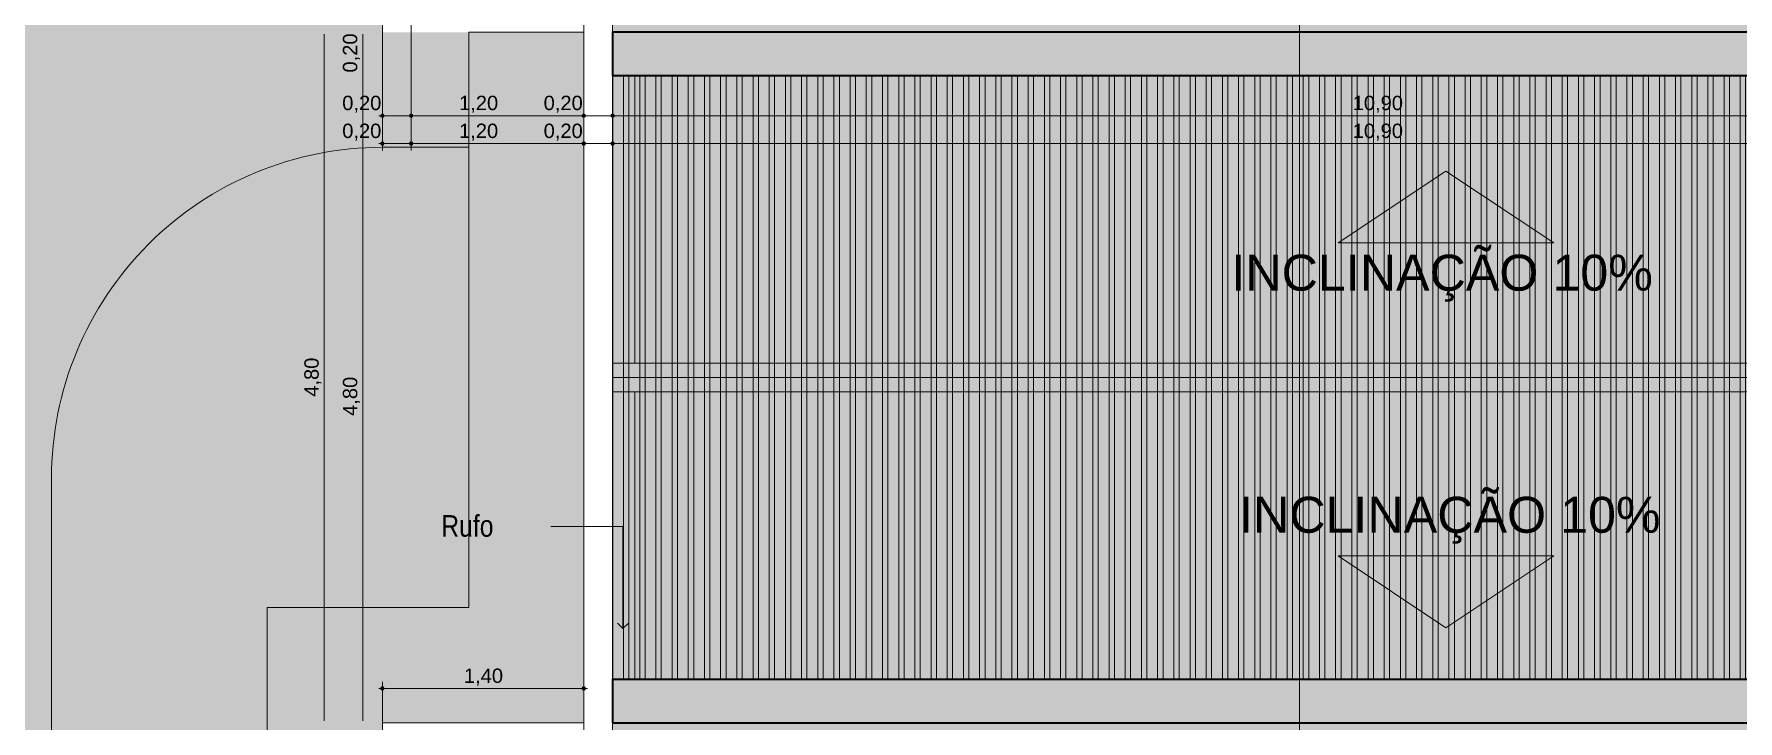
# Model space of a CAD drawing. Header units: metres. Extents: x -77 to -16.6, y -68.5 to -27.7.
# Drawn here: x -68.94 to -57.09, y -47.09 to -42.31 of the extents above; entities that cross this region are included whole.
import ezdxf

# ---------------------------------------------------------------- set-up
doc = ezdxf.new("R2010")
doc.units = ezdxf.units.M
doc.header["$MEASUREMENT"] = 0
doc.linetypes.add('Dot & Dashed', pattern=[0.012, 0.01, -0.001, 0, -0.001])
doc.linetypes.add('Wipeout_Contour', pattern=[1, 0, -1])
for name, color, linetype, lineweight in [('01_PLANTA COBERTURA_5_COBERTURA-LINHAS.EXEC_Caneta_No__241', 7, 'Continuous', 13), ('01_PLANTA COBERTURA_5_ESTRUTURA-COB.EST_Caneta_No__1', 7, 'Continuous', 35), ('01_PLANTA COBERTURA_5_ESTRUTURA-COB.EST_Caneta_No__15', 9, 'Continuous', 0), ('01_PLANTA COBERTURA_5_ESTRUTURA-COB.EST_Caneta_No__241', 7, 'Continuous', 13), ('01_PLANTA COBERTURA_5_ESTRUTURA-COB.EST_Caneta_No__98', 7, 'Continuous', 0), ('01_PLANTA COBERTURA_5_LAJES.EST_Caneta_No__241', 7, 'Continuous', 13), ('01_PLANTA COBERTURA_5_LAJES.EST_Caneta_No__99', 7, 'Continuous', 20), ('01_PLANTA COBERTURA_5_PAREDE CONSTRUIR_Caneta_No__241', 7, 'Continuous', 13), ('01_PLANTA COBERTURA_5_TERRENO.ARQ_Caneta_No__241', 7, 'Continuous', 13)]:
    doc.layers.add(name, color=color, linetype=linetype, lineweight=lineweight)
for name, color, linetype, lineweight, true_color in [('01_PLANTA COBERTURA_5_COTAS IMPLANTAÇÃO.EXEC_Caneta_No__25', 7, 'Continuous', 13, 0x982312), ('01_PLANTA COBERTURA_5_ESTRUTURA-COB.EST_Caneta_No__13', 7, 'Continuous', 0, 0xaaaaaa), ('01_PLANTA COBERTURA_5_ESTRUTURA-COB.EST_Caneta_No__19', 7, 'Continuous', 0, 0xe9e9e9), ('01_PLANTA COBERTURA_5_ESTRUTURA-COB.EST_Caneta_No__9', 7, 'Continuous', 5, 0x020202), ('01_PLANTA COBERTURA_5_LAJES.EST_Caneta_No__18', 7, 'Continuous', 0, 0xdfdfdf), ('01_PLANTA COBERTURA_5_LAJES.EST_Caneta_No__19', 7, 'Continuous', 0, 0xe9e9e9)]:
    doc.layers.add(name, color=color, linetype=linetype, lineweight=lineweight, true_color=true_color)
for name, color, linetype in [('01_PLANTA COBERTURA_5_ESTRUTURA-COB.EST', 7, 'Continuous'), ('01_PLANTA COBERTURA_5_PAREDE CONSTRUIR', 7, 'Continuous'), ('01_PLANTA COBERTURA_5_TERRENO.ARQ', 7, 'Continuous')]:
    doc.layers.add(name, color=color, linetype=linetype)
doc.styles.add('GENERATED_STYLE_1', font='arial.ttf')
doc.styles.add('GENERATED_STYLE_2', font='ARIALN.TTF')
pattern_1 = [(45, (0, 0.6), (-0.1909188, 0.1909188), [0, -0.18, 0, -0.27]), (110, (0.6, 0.6), (0.253717, 0.09234544), [0, -0.132, 0, -0.228])]
pattern_2 = [(90, (0, 0), (-0.1125, 0), []), (90, (-0.0375, 2e-18), (-0.1125, 0), [])]

msp = doc.modelspace()

# ---------------------------------------------------------------- hatches: boundary and pattern name
at = {"layer": '01_PLANTA COBERTURA_5_COTAS IMPLANTAÇÃO.EXEC_Caneta_No__25', "linetype": 'Continuous', "lineweight": 13, "true_color": 0x982312}
for points in [[(-66.527, -42.88), (-66.526, -42.885), (-66.523, -42.889), (-66.519, -42.892), (-66.514, -42.892), (-66.509, -42.892), (-66.505, -42.889), (-66.502, -42.885), (-66.502, -42.88), (-66.502, -42.875), (-66.505, -42.871), (-66.509, -42.868), (-66.514, -42.867), (-66.519, -42.868), (-66.523, -42.871), (-66.526, -42.875)], [(-66.327, -42.88), (-66.326, -42.885), (-66.323, -42.889), (-66.319, -42.892), (-66.314, -42.892), (-66.309, -42.892), (-66.305, -42.889), (-66.302, -42.885), (-66.302, -42.88), (-66.302, -42.875), (-66.305, -42.871), (-66.309, -42.868), (-66.314, -42.867), (-66.319, -42.868), (-66.323, -42.871), (-66.326, -42.875)], [(-66.527, -43.074), (-66.526, -43.078), (-66.523, -43.083), (-66.519, -43.085), (-66.514, -43.086), (-66.509, -43.085), (-66.505, -43.083), (-66.502, -43.078), (-66.502, -43.074), (-66.502, -43.069), (-66.505, -43.065), (-66.509, -43.062), (-66.514, -43.061), (-66.519, -43.062), (-66.523, -43.065), (-66.526, -43.069)], [(-66.327, -43.074), (-66.326, -43.078), (-66.323, -43.083), (-66.319, -43.085), (-66.314, -43.086), (-66.309, -43.085), (-66.305, -43.083), (-66.302, -43.078), (-66.302, -43.074), (-66.302, -43.069), (-66.305, -43.065), (-66.309, -43.062), (-66.314, -43.061), (-66.319, -43.062), (-66.323, -43.065), (-66.326, -43.069)], [(-66.527, -46.862), (-66.526, -46.866), (-66.523, -46.87), (-66.519, -46.873), (-66.514, -46.874), (-66.509, -46.873), (-66.505, -46.87), (-66.502, -46.866), (-66.502, -46.862), (-66.502, -46.857), (-66.505, -46.853), (-66.509, -46.85), (-66.514, -46.849), (-66.519, -46.85), (-66.523, -46.853), (-66.526, -46.857)]]:
    msp.add_hatch(color=24, dxfattribs=at).paths.add_polyline_path(points)
at = {"layer": '01_PLANTA COBERTURA_5_ESTRUTURA-COB.EST_Caneta_No__15', "linetype": 'Continuous', "lineweight": 0}
for points in [[(-58.371, -43.765), (-59.121, -43.265), (-59.871, -43.765)], [(-58.371, -45.941), (-59.871, -45.941), (-59.121, -46.441)]]:
    msp.add_hatch(color=9, dxfattribs=at).paths.add_polyline_path(points)
at = {"layer": '01_PLANTA COBERTURA_5_LAJES.EST_Caneta_No__18', "linetype": 'Continuous', "lineweight": 0, "true_color": 0xdfdfdf}
h = msp.add_hatch(dxfattribs=at)
h.set_pattern_fill('Piso_Externo__0005', color=254, style=0, pattern_type=2)
h.set_pattern_definition(pattern_1)
h.paths.add_polyline_path([(-76.514, -65.102), (-73.814, -65.102, -0.414214), (-75.814, -67.102), (-66.814, -67.102, -0.414214), (-68.814, -65.102), (-68.814, -62.301), (-68.814, -45.4, -0.414214), (-66.514, -43.1), (-65.914, -43.1), (-65.914, -42.3), (-66.514, -42.3), (-66.514, -38.204), (-65.114, -38.204), (-65.114, -36.704), (-66.514, -36.704), (-66.514, -32.6), (-65.114, -32.6), (-56.714, -32.6), (-53.814, -32.6), (-44.014, -32.6), (-44.014, -42.3), (-53.814, -42.3), (-53.814, -47.1), (-44.014, -47.1), (-44.014, -50.852), (-45.614, -50.852), (-45.614, -52.351), (-44.014, -52.351), (-44.014, -60.301), (-48.916, -60.301), (-48.916, -61.101), (-44.361, -61.101), (-44.361, -67.102), (-44.014, -67.102), (-41.514, -67.102), (-41.514, -28.102), (-41.714, -28.102), (-41.714, -60.301), (-43.014, -60.301), (-43.014, -30.002), (-66.514, -30.002), (-66.514, -28.102), (-76.514, -28.102)])
h.paths.add_polyline_path([(-73.814, -45.102), (-76.314, -45.102), (-76.314, -43.089), (-75.798, -43.091, -0.414214), (-73.814, -45.088)], flags=0)
h.paths.add_polyline_path([(-73.814, -45.585, -0.009328), (-73.814, -45.66)], flags=0)
h.paths.add_polyline_path([(-52.814, -46.3), (-52.814, -43.1), (-44.014, -43.1), (-44.014, -46.3)], flags=0)
h.paths.add_polyline_path([(-67.714, -34.1), (-76.314, -34.1), (-76.314, -32.6), (-67.714, -32.6)], flags=0)
h = msp.add_hatch(dxfattribs=at)
h.set_pattern_fill('Piso_Externo__0005', color=254, style=0, pattern_type=2)
h.set_pattern_definition(pattern_1)
h.paths.add_polyline_path([(-66.514, -46.3), (-67.314, -46.3), (-67.314, -61.101), (-56.514, -61.101), (-56.514, -67.102), (-54.116, -67.102), (-54.116, -62.301), (-51.833, -62.301), (-51.833, -67.102), (-48.916, -67.102), (-48.916, -65.801), (-48.916, -60.301), (-56.514, -60.301), (-66.514, -60.301), (-66.514, -47.1), (-65.114, -47.1), (-65.114, -46.3), (-65.114, -42.3), (-65.914, -42.3), (-65.914, -43.1), (-65.914, -46.3)])
at = {"layer": '01_PLANTA COBERTURA_5_LAJES.EST_Caneta_No__19', "linetype": 'Continuous', "lineweight": 0, "true_color": 0xefefef}
msp.add_hatch(color=7, dxfattribs=at).paths.add_polyline_path([(-64.914, -47.3), (-66.314, -47.3), (-66.314, -60.101), (-56.514, -60.101), (-44.214, -60.101), (-44.214, -56.801), (-44.214, -52.552), (-45.814, -52.552), (-45.814, -50.652), (-44.214, -50.652), (-44.214, -47.3), (-45.814, -47.3), (-54.014, -47.3), (-54.014, -42.1), (-44.214, -42.1), (-44.214, -32.8), (-54.014, -32.8), (-56.514, -32.8), (-56.714, -32.8), (-64.914, -32.8), (-66.314, -32.8), (-66.314, -36.504), (-64.914, -36.504), (-64.914, -38.404), (-66.314, -38.404), (-66.314, -42.1), (-64.914, -42.1)])
at = {"layer": '01_PLANTA COBERTURA_5_TERRENO.ARQ', "linetype": 'Continuous', "lineweight": 0, "true_color": 0xc5d9be}
msp.add_hatch(color=9, dxfattribs=at).paths.add_polyline_path([(-68.814, -45.4), (-68.814, -61.801), (-68.814, -65.102, 0.414214), (-66.814, -67.102), (-56.514, -67.102), (-56.514, -61.101), (-67.314, -61.101), (-67.314, -46.3), (-65.914, -46.3), (-65.914, -43.1), (-66.514, -43.1, 0.414214)])

# ---------------------------------------------------------------- linework, layer by layer
at = {"layer": '01_PLANTA COBERTURA_5_COBERTURA-LINHAS.EXEC_Caneta_No__241', "color": 7, "linetype": 'Continuous', "lineweight": 13, "ltscale": 1000}
for q in [(-64.842, -45.737), (-64.804, -46.407)]:
    msp.add_line((-64.842, -46.444), q, dxfattribs=at)
at = {"layer": '01_PLANTA COBERTURA_5_COTAS IMPLANTAÇÃO.EXEC_Caneta_No__25', "color": 24, "linetype": 'Continuous', "lineweight": 13, "ltscale": 1000, "true_color": 0x982312}
for p, q in [((-66.514, -42.867), (-66.514, -41.427)), ((-66.314, -42.867), (-66.314, -41.427)), ((-66.514, -43.061), (-66.514, -41.621)), ((-66.314, -43.061), (-66.314, -41.621)), ((-66.918, -47.088), (-66.918, -42.313)), ((-66.65, -47.088), (-66.65, -42.313)), ((-66.539, -42.88), (-66.527, -42.88)), ((-66.514, -42.927), (-66.514, -42.892)), ((-66.502, -42.88), (-66.327, -42.88)), ((-66.314, -42.927), (-66.314, -42.892)), ((-66.539, -43.074), (-66.527, -43.074)), ((-66.514, -43.121), (-66.514, -43.086)), ((-66.502, -43.074), (-66.327, -43.074)), ((-66.314, -43.121), (-66.314, -43.086)), ((-66.539, -46.862), (-66.527, -46.862)), ((-66.514, -46.849), (-66.514, -46.815)), ((-66.514, -48.315), (-66.514, -46.874))]:
    msp.add_line(p, q, dxfattribs=at)
for centre in [(-66.514, -42.88), (-66.314, -42.88), (-66.514, -43.074), (-66.314, -43.074), (-66.514, -46.862)]:
    msp.add_circle(centre, 0.0125, dxfattribs=at)
at = {"layer": '01_PLANTA COBERTURA_5_ESTRUTURA-COB.EST_Caneta_No__241', "color": 7, "linetype": 'Continuous', "lineweight": 13, "ltscale": 1000}
for p, q in [((-64.759, -42.6), (-64.759, -44.6)), ((-64.759, -46.8), (-64.759, -44.8))]:
    msp.add_line(p, q, dxfattribs=at)
at = {"layer": '01_PLANTA COBERTURA_5_ESTRUTURA-COB.EST_Caneta_No__98', "color": 7, "linetype": 'Continuous', "lineweight": 0, "ltscale": 1000}
for p, q in [((-59.871, -43.765), (-59.121, -43.265)), ((-58.371, -43.765), (-59.121, -43.265)), ((-58.371, -43.765), (-59.871, -43.765)), ((-58.371, -45.941), (-59.871, -45.941)), ((-59.871, -45.941), (-59.121, -46.441)), ((-58.371, -45.941), (-59.121, -46.441))]:
    msp.add_line(p, q, dxfattribs=at)
at = {"layer": '01_PLANTA COBERTURA_5_LAJES.EST_Caneta_No__241', "color": 7, "linetype": 'Continuous', "lineweight": 13, "ltscale": 1000, "flags": 128}
msp.add_lwpolyline([(-76.514, -28.102), (-76.514, -65.102), (-73.814, -65.102, -0.414214), (-75.814, -67.102), (-66.814, -67.102, -0.414214), (-68.814, -65.102), (-68.814, -62.301), (-68.814, -45.4, -0.414214), (-66.514, -43.1), (-65.914, -43.1), (-65.914, -42.3)], format="xyb", dxfattribs=at)
msp.add_lwpolyline([(-64.914, -42.1), (-64.914, -47.3), (-66.314, -47.3), (-66.314, -60.101), (-56.514, -60.101), (-44.214, -60.101), (-44.214, -56.801), (-44.214, -52.552), (-45.814, -52.552), (-45.814, -50.652), (-44.214, -50.652), (-44.214, -47.3), (-45.814, -47.3), (-54.014, -47.3), (-54.014, -42.1)], dxfattribs=at)
msp.add_lwpolyline([(-66.514, -46.3), (-67.314, -46.3), (-67.314, -61.101), (-56.514, -61.101), (-56.514, -67.102), (-54.116, -67.102), (-54.116, -62.301), (-51.833, -62.301), (-51.833, -67.102), (-48.916, -67.102), (-48.916, -65.801), (-48.916, -60.301), (-56.514, -60.301), (-66.514, -60.301), (-66.514, -47.1), (-65.114, -47.1), (-65.114, -46.3), (-65.114, -42.3), (-65.914, -42.3), (-65.914, -43.1), (-65.914, -46.3)], close=True, dxfattribs=at)
at = {"layer": '01_PLANTA COBERTURA_5_LAJES.EST_Caneta_No__99', "color": 7, "linetype": 'Dot & Dashed', "lineweight": 20, "ltscale": 1000}
msp.add_line((-60.139, -27.981), (-60.139, -67.657), dxfattribs=at)
at = {"layer": '01_PLANTA COBERTURA_5_TERRENO.ARQ_Caneta_No__241', "color": 7, "linetype": 'Continuous', "lineweight": 13, "ltscale": 1000, "flags": 128}
msp.add_lwpolyline([(-68.814, -45.4), (-68.814, -61.801), (-68.814, -65.102, 0.414214), (-66.814, -67.102), (-56.514, -67.102), (-56.514, -61.101), (-67.314, -61.101), (-67.314, -46.3), (-65.914, -46.3), (-65.914, -43.1), (-66.514, -43.1, 0.414214)], format="xyb", close=True, dxfattribs=at)

# ---------------------------------------------------------------- texts
at = {"layer": '01_PLANTA COBERTURA_5_COBERTURA-LINHAS.EXEC_Caneta_No__241', "color": 7, "linetype": 'Continuous', "lineweight": 13, "insert": (-65.347, -45.657), "char_height": 0.15, "attachment_point": 3, "style": 'GENERATED_STYLE_2'}
msp.add_mtext('\\A1;{\\pqr;\\pt0,241;\\fArial Narrow|b0|i0|c0|p0;\\W1.000000;Rufo \\fArial Narrow|b0|i0|c0|p0;\\W1.000000;\\A1{\\H.66x;\\S^  ;}\\fArial Narrow|b0|i0|c0|p0;\\W1.000000;\\fArial Narrow|b0|i0|c0|p0;\\W1.000000;\\A1{\\H.66x;\\S^  ;}\\fArial Narrow|b0|i0|c0|p0;\\W1.000000;\\fArial Narrow|b0|i0|c0|p0;\\W1.000000;\\fArial Narrow|b0|i0|c0|p0;\\W1.000000;\\fArial Narrow|b0|i0|c0|p0;\\W1.000000;\\fArial Narrow|b0|i0|c0|p0;\\W1.000000;\\fArial Narrow|b0|i0|c0|p0;\\W1.000000;\\fArial Narrow|b0|i0|c0|p0;\\W1.000000;\\A1{\\H.66x;\\S^  ;}\\fArial Narrow|b0|i0|c0|p0;\\W1.000000;\\fArial Narrow|b0|i0|c0|p0;\\W1.000000;\\A1{\\H.66x;\\S^  ;}\\fArial Narrow|b0|i0|c0|p0;\\W1.000000;\\fArial Narrow|b0|i0|c0|p0;\\W1.000000;\\fArial Narrow|b0|i0|c0|p0;\\W1.000000;\\fArial Narrow|b0|i0|c0|p0;\\W1.000000;\\fArial Narrow|b0|i0|c0|p0;\\W1.000000;\\fArial Narrow|b0|i0|c0|p0;\\W1.000000;\\fArial Narrow|b0|i0|c0|p0;\\W1.000000;\\A1{\\H.66x;\\S^  ;}\\fArial Narrow|b0|i0|c0|p0;\\W1.000000;\\fArial Narrow|b0|i0|c0|p0;\\W1.000000;\\A1{\\H.66x;\\S^  ;}\\fArial Narrow|b0|i0|c0|p0;\\W1.000000;\\fArial Narrow|b0|i0|c0|p0;\\W1.000000;\\fArial Narrow|b0|i0|c0|p0;\\W1.000000;\\fArial Narrow|b0|i0|c0|p0;\\W1.000000;\\fArial Narrow|b0|i0|c0|p0;\\W1.000000;\\fArial Narrow|b0|i0|c0|p0;\\W1.000000;\\fArial Narrow|b0|i0|c0|p0;\\W1.000000;\\A1{\\H.66x;\\S^  ;}\\fArial Narrow|b0|i0|c0|p0;\\W1.000000;\\fArial Narrow|b0|i0|c0|p0;\\W1.000000;\\A1{\\H.66x;\\S^  ;}\\fArial Narrow|b0|i0|c0|p0;\\W1.000000;\\fArial Narrow|b0|i0|c0|p0;\\W1.000000;\\fArial Narrow|b0|i0|c0|p0;\\W1.000000;\\fArial Narrow|b0|i0|c0|p0;\\W1.000000;\\fArial Narrow|b0|i0|c0|p0;\\W1.000000;\\fArial Narrow|b0|i0|c0|p0;\\W1.000000;\\fArial Narrow|b0|i0|c0|p0;\\W1.000000;\\A1{\\H.66x;\\S^  ;}\\fArial Narrow|b0|i0|c0|p0;\\W1.000000;\\fArial Narrow|b0|i0|c0|p0;\\W1.000000;\\A1{\\H.66x;\\S^  ;}\\fArial Narrow|b0|i0|c0|p0;\\W1.000000;\\fArial Narrow|b0|i0|c0|p0;\\W1.000000;\\fArial Narrow|b0|i0|c0|p0;\\W1.000000;\\fArial Narrow|b0|i0|c0|p0;\\W1.000000;\\fArial Narrow|b0|i0|c0|p0;\\W1.000000;\\fArial Narrow|b0|i0|c0|p0;\\W1.000000;\\fArial Narrow|b0|i0|c0|p0;\\W1.000000;\\A1{\\H.66x;\\S^  ;}\\fArial Narrow|b0|i0|c0|p0;\\W1.000000;}', dxfattribs=at)
at = {"layer": '01_PLANTA COBERTURA_5_COTAS IMPLANTAÇÃO.EXEC_Caneta_No__25', "color": 24, "linetype": 'Continuous', "lineweight": 13, "true_color": 0x982312, "char_height": 0.1, "width": 0.26692, "attachment_point": 7, "rotation": 90, "style": 'GENERATED_STYLE_1'}
for s, insert in [('\\A1;{\\pql;\\fArial|b0|i0|c0|p0;\\W1.000000;0,20}', (-66.67, -42.58)), ('\\A1;{\\pql;\\fArial|b0|i0|c0|p0;\\W1.000000;4,80}', (-66.938, -44.834)), ('\\A1;{\\pql;\\fArial|b0|i0|c0|p0;\\W1.000000;4,80}', (-66.67, -44.967))]:
    msp.add_mtext(s, dxfattribs=dict(at, insert=insert))
at = {"layer": '01_PLANTA COBERTURA_5_COTAS IMPLANTAÇÃO.EXEC_Caneta_No__25', "color": 24, "linetype": 'Continuous', "lineweight": 13, "true_color": 0x982312, "char_height": 0.1, "attachment_point": 7, "style": 'GENERATED_STYLE_1'}
for s, insert, width in [('\\A1;{\\pql;\\fArial|b0|i0|c0|p0;\\W1.000000;0,20}', (-66.793, -42.86), 0.26692), ('\\A1;{\\pql;\\fArial|b0|i0|c0|p0;\\W1.000000;1,20}', (-65.981, -42.86), 0.26692), ('\\A1;{\\pql;\\fArial|b0|i0|c0|p0;\\W1.000000;10,90}', (-59.769, -42.86), 0.34319), ('\\A1;{\\pql;\\fArial|b0|i0|c0|p0;\\W1.000000;0,20}', (-66.793, -43.054), 0.26692), ('\\A1;{\\pql;\\fArial|b0|i0|c0|p0;\\W1.000000;1,20}', (-65.981, -43.054), 0.26692), ('\\A1;{\\pql;\\fArial|b0|i0|c0|p0;\\W1.000000;10,90}', (-59.769, -43.054), 0.34319), ('\\A1;{\\pql;\\fArial|b0|i0|c0|p0;\\W1.000000;1,40}', (-65.947, -46.842), 0.26692)]:
    msp.add_mtext(s, dxfattribs=dict(at, insert=insert, width=width))
at = {"layer": '01_PLANTA COBERTURA_5_ESTRUTURA-COB.EST_Caneta_No__98', "color": 7, "linetype": 'Continuous', "lineweight": 0, "char_height": 0.25, "style": 'GENERATED_STYLE_1'}
for s, insert, attachment_point in [('\\A1;{\\pqr;\\fArial|b0|i0|c0|p0;\\W1.000000;INCLINAÇÃO 10%}', (-57.682, -44.01), 6), ('\\A1;{\\pql;\\fArial|b0|i0|c0|p0;\\W1.000000;INCLINAÇÃO 10%}', (-60.559, -45.693), 4)]:
    msp.add_mtext(s, dxfattribs=dict(at, insert=insert, attachment_point=attachment_point))

# ---------------------------------------------------------------- next in the draw order: wipeouts: each hides what was drawn before it
at = {"color": 254, "linetype": 'Wipeout_Contour', "lineweight": 0, "ltscale": 315.764039}
msp.add_wipeout([(-65.114, -42.13), (-65.114, -47.1), (-65.084, -47.1), (-65.084, -42.13)], dxfattribs=at).dxf.layer = '01_PLANTA COBERTURA_5_PAREDE CONSTRUIR'
at = {"color": 254, "linetype": 'Wipeout_Contour', "lineweight": 0, "ltscale": 315.389633}
msp.add_wipeout([(-64.944, -42.3), (-64.944, -47.1), (-64.914, -47.1), (-64.914, -42.3)], dxfattribs=at).dxf.layer = '01_PLANTA COBERTURA_5_PAREDE CONSTRUIR'

# ---------------------------------------------------------------- next in the draw order: linework, layer by layer
at = {"layer": '01_PLANTA COBERTURA_5_COBERTURA-LINHAS.EXEC_Caneta_No__241', "color": 7, "linetype": 'Continuous', "lineweight": 13, "ltscale": 1000}
msp.add_line((-64.842, -46.444), (-64.879, -46.407), dxfattribs=at)

# ---------------------------------------------------------------- next in the draw order: wipeouts: each hides what was drawn before it
at = {"color": 254, "linetype": 'Wipeout_Contour', "lineweight": 0, "ltscale": 315.636269}
msp.add_wipeout([(-65.084, -42.27), (-65.084, -47.1), (-64.944, -47.1), (-64.944, -42.27)], dxfattribs=at).dxf.layer = '01_PLANTA COBERTURA_5_PAREDE CONSTRUIR'

# ---------------------------------------------------------------- next in the draw order: hatches: boundary and pattern name
at = {"layer": '01_PLANTA COBERTURA_5_COTAS IMPLANTAÇÃO.EXEC_Caneta_No__25', "linetype": 'Continuous', "lineweight": 13, "true_color": 0x982312}
for points in [[(-65.127, -42.88), (-65.126, -42.885), (-65.123, -42.889), (-65.119, -42.892), (-65.114, -42.892), (-65.109, -42.892), (-65.105, -42.889), (-65.102, -42.885), (-65.102, -42.88), (-65.102, -42.875), (-65.105, -42.871), (-65.109, -42.868), (-65.114, -42.867), (-65.119, -42.868), (-65.123, -42.871), (-65.126, -42.875)], [(-64.927, -42.88), (-64.926, -42.885), (-64.923, -42.889), (-64.919, -42.892), (-64.914, -42.892), (-64.909, -42.892), (-64.905, -42.889), (-64.902, -42.885), (-64.902, -42.88), (-64.902, -42.875), (-64.905, -42.871), (-64.909, -42.868), (-64.914, -42.867), (-64.919, -42.868), (-64.923, -42.871), (-64.926, -42.875)], [(-65.127, -43.074), (-65.126, -43.078), (-65.123, -43.083), (-65.119, -43.085), (-65.114, -43.086), (-65.109, -43.085), (-65.105, -43.083), (-65.102, -43.078), (-65.102, -43.074), (-65.102, -43.069), (-65.105, -43.065), (-65.109, -43.062), (-65.114, -43.061), (-65.119, -43.062), (-65.123, -43.065), (-65.126, -43.069)], [(-64.927, -43.074), (-64.926, -43.078), (-64.923, -43.083), (-64.919, -43.085), (-64.914, -43.086), (-64.909, -43.085), (-64.905, -43.083), (-64.902, -43.078), (-64.902, -43.074), (-64.902, -43.069), (-64.905, -43.065), (-64.909, -43.062), (-64.914, -43.061), (-64.919, -43.062), (-64.923, -43.065), (-64.926, -43.069)], [(-65.127, -46.862), (-65.126, -46.866), (-65.123, -46.87), (-65.119, -46.873), (-65.114, -46.874), (-65.109, -46.873), (-65.105, -46.87), (-65.102, -46.866), (-65.102, -46.862), (-65.102, -46.857), (-65.105, -46.853), (-65.109, -46.85), (-65.114, -46.849), (-65.119, -46.85), (-65.123, -46.853), (-65.126, -46.857)]]:
    msp.add_hatch(color=24, dxfattribs=at).paths.add_polyline_path(points)
at = {"layer": '01_PLANTA COBERTURA_5_ESTRUTURA-COB.EST', "linetype": 'Continuous', "lineweight": 0, "true_color": 0xffffff}
for points in [[(-64.914, -44.6), (-64.759, -44.6), (-64.759, -42.6), (-64.914, -42.6)], [(-64.759, -44.8), (-64.914, -44.8), (-64.914, -46.8), (-64.759, -46.8)]]:
    msp.add_hatch(color=7, dxfattribs=at).paths.add_polyline_path(points)
at = {"layer": '01_PLANTA COBERTURA_5_ESTRUTURA-COB.EST_Caneta_No__13', "linetype": 'Continuous', "lineweight": 0, "true_color": 0xaaaaaa}
h = msp.add_hatch(dxfattribs=at)
h.set_pattern_fill('Telha_cobertura_02_0005', color=253, style=0, pattern_type=2)
h.set_pattern_definition(pattern_2)
h.paths.add_polyline_path([(-54.014, -44.7), (-54.014, -42.6), (-64.914, -42.6), (-64.914, -44.7)])
h = msp.add_hatch(dxfattribs=at)
h.set_pattern_fill('Telha_cobertura_02_0005', color=253, style=0, pattern_type=2)
h.set_pattern_definition(pattern_2)
h.paths.add_polyline_path([(-54.014, -44.7), (-64.914, -44.7), (-64.914, -46.8), (-54.014, -46.8)])
at = {"layer": '01_PLANTA COBERTURA_5_ESTRUTURA-COB.EST_Caneta_No__19', "linetype": 'Continuous', "lineweight": 0, "true_color": 0xe9e9e9}
msp.add_hatch(color=254, dxfattribs=at).paths.add_polyline_path([(-64.914, -44.6), (-64.914, -44.8), (-54.014, -44.8), (-54.014, -44.6)])

# ---------------------------------------------------------------- next in the draw order: linework, layer by layer
at = {"layer": '01_PLANTA COBERTURA_5_COBERTURA-LINHAS.EXEC_Caneta_No__241', "color": 7, "linetype": 'Continuous', "lineweight": 13, "ltscale": 1000}
msp.add_line((-64.842, -45.737), (-65.342, -45.737), dxfattribs=at)
at = {"layer": '01_PLANTA COBERTURA_5_COTAS IMPLANTAÇÃO.EXEC_Caneta_No__25', "color": 24, "linetype": 'Continuous', "lineweight": 13, "ltscale": 1000, "true_color": 0x982312}
for p, q in [((-65.114, -42.867), (-65.114, -42.833)), ((-64.914, -42.867), (-64.914, -42.833)), ((-66.302, -42.88), (-65.127, -42.88)), ((-65.114, -44.333), (-65.114, -42.892)), ((-65.102, -42.88), (-64.927, -42.88)), ((-64.914, -44.333), (-64.914, -42.892)), ((-64.902, -42.88), (-54.027, -42.88)), ((-66.302, -43.074), (-65.127, -43.074)), ((-65.114, -43.061), (-65.114, -43.027)), ((-65.114, -44.527), (-65.114, -43.086)), ((-65.102, -43.074), (-64.927, -43.074)), ((-64.914, -43.061), (-64.914, -43.027)), ((-64.914, -44.527), (-64.914, -43.086)), ((-64.902, -43.074), (-54.027, -43.074)), ((-66.502, -46.862), (-65.127, -46.862)), ((-65.114, -46.849), (-65.114, -46.815)), ((-65.114, -48.315), (-65.114, -46.874)), ((-65.102, -46.862), (-65.089, -46.862))]:
    msp.add_line(p, q, dxfattribs=at)
for centre in [(-65.114, -42.88), (-64.914, -42.88), (-65.114, -43.074), (-64.914, -43.074), (-65.114, -46.862)]:
    msp.add_circle(centre, 0.0125, dxfattribs=at)
at = {"layer": '01_PLANTA COBERTURA_5_ESTRUTURA-COB.EST_Caneta_No__1', "color": 7, "linetype": 'Continuous', "lineweight": 35, "ltscale": 1000, "flags": 128}
for points in [[(-64.914, -42.6), (-54.014, -42.6), (-54.014, -42.3), (-64.914, -42.3)], [(-64.914, -47.1), (-54.014, -47.1), (-54.014, -46.8), (-64.914, -46.8)]]:
    msp.add_lwpolyline(points, close=True, dxfattribs=at)
at = {"layer": '01_PLANTA COBERTURA_5_ESTRUTURA-COB.EST_Caneta_No__241', "color": 7, "linetype": 'Continuous', "lineweight": 13, "ltscale": 1000}
for p, q in [((-64.914, -42.6), (-64.914, -44.6)), ((-64.914, -42.6), (-64.759, -42.6)), ((-64.914, -44.6), (-54.014, -44.6)), ((-64.914, -44.8), (-64.914, -44.6)), ((-64.914, -44.6), (-64.759, -44.6)), ((-64.914, -44.8), (-54.014, -44.8)), ((-64.914, -46.8), (-64.914, -44.8)), ((-64.759, -44.8), (-64.914, -44.8)), ((-64.759, -46.8), (-64.914, -46.8))]:
    msp.add_line(p, q, dxfattribs=at)
at = {"layer": '01_PLANTA COBERTURA_5_ESTRUTURA-COB.EST_Caneta_No__9', "color": 18, "linetype": 'Continuous', "lineweight": 5, "ltscale": 1000, "true_color": 0x020202, "flags": 128}
for points in [[(-54.014, -44.7), (-54.014, -42.6), (-64.914, -42.6), (-64.914, -44.7)], [(-54.014, -44.7), (-64.914, -44.7), (-64.914, -46.8), (-54.014, -46.8)]]:
    msp.add_lwpolyline(points, close=True, dxfattribs=at)
at = {"layer": '01_PLANTA COBERTURA_5_PAREDE CONSTRUIR_Caneta_No__241', "color": 7, "linetype": 'Continuous', "lineweight": 13, "ltscale": 1000, "flags": 128}
for points in [[(-65.114, -42.1), (-65.114, -47.1)], [(-64.914, -47.1), (-64.914, -42.3)]]:
    msp.add_lwpolyline(points, dxfattribs=at)

# ---------------------------------------------------------------- next in the draw order: texts
at = {"layer": '01_PLANTA COBERTURA_5_COTAS IMPLANTAÇÃO.EXEC_Caneta_No__25', "color": 24, "linetype": 'Continuous', "lineweight": 13, "true_color": 0x982312, "char_height": 0.1, "width": 0.26692, "attachment_point": 7, "style": 'GENERATED_STYLE_1'}
for insert in [(-65.393, -42.86), (-65.393, -43.054)]:
    msp.add_mtext('\\A1;{\\pql;\\fArial|b0|i0|c0|p0;\\W1.000000;0,20}', dxfattribs=dict(at, insert=insert))

doc.saveas('drawing.dxf')
